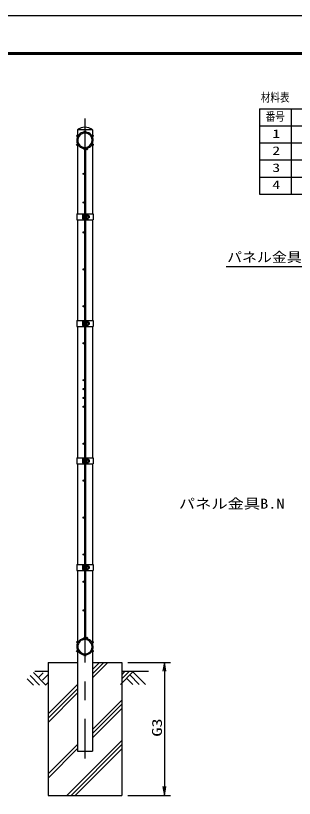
# Model space of a CAD drawing. Units: millimetres, scale not verified. Extents: x -2970 to 2970, y -2100 to 2100.
# Drawn here: x 221 to 1166, y -549 to 2100 of the extents above; entities that cross this region are included whole.
import ezdxf
from ezdxf.enums import TextEntityAlignment as Align

# ---------------------------------------------------------------- set-up
doc = ezdxf.new("R2010")
doc.units = ezdxf.units.MM
doc.header["$LTSCALE"] = 10
doc.linetypes.add('USER2', pattern=[50.8, 31.75, -6.35, 6.35, -6.35])
for name, color, linetype, lineweight in [('0-0_1', 7, 'Continuous', 25), ('0-1_0', 7, 'Continuous', 25), ('0-2_2', 7, 'Continuous', 25), ('0-4_EXTCNT-L', 1, 'Continuous', 25)]:
    doc.layers.add(name, color=color, linetype=linetype, lineweight=lineweight)
doc.styles.add('ＭＳ ゴシック', font='')
doc.styles.get('ＭＳ ゴシック').set_extended_font_data('MS Gothic')

# ---------------------------------------------------------------- blocks, each defined once
blk = doc.blocks.new('DARROWS')
at = {"layer": '0-1_0', "color": 2}
blk.add_line((0, 0), (-9.991, 0), dxfattribs=at)
blk.add_lwpolyline([(-10, -1.667), (0, 0), (-10, 1.667)], dxfattribs=at)

msp = doc.modelspace()

# ---------------------------------------------------------------- linework, layer by layer
at = {"layer": '0-0_1', "color": 4, "linetype": 'USER2'}
msp.add_line((456.01, 1751.78), (456.01, -414.73), dxfattribs=at)
at = {"layer": '0-0_1'}
for p, q in [((481.41, 1713.77), (430.61, 1713.77)), ((430.61, 1713.77), (430.61, 1429.77)), ((481.41, 1713.77), (481.41, 1429.77)), ((454.21, 1645.98), (454.21, -3.44)), ((456.57, 1653.88), (456.66, 1650.28)), ((457.81, 1645.98), (457.81, -3.44)), ((428.31, 1429.77), (428.31, 1408.77)), ((483.71, 1429.77), (483.71, 1408.77)), ((428.31, 1068.77), (428.31, 1047.77)), ((483.71, 1068.77), (483.71, 1047.77)), ((430.61, 1047.77), (430.61, 603.77)), ((481.41, 1047.77), (481.41, 603.77)), ((428.31, 603.77), (428.31, 582.77)), ((483.71, 603.77), (483.71, 582.77)), ((428.31, 242.77), (428.31, 221.77)), ((483.71, 242.77), (483.71, 221.77)), ((430.61, 221.77), (430.61, -389.23)), ((481.41, 221.77), (481.41, -389.23)), ((456.57, -11.34), (456.66, -7.74)), ((331.01, -89.23), (331.01, -539.23)), ((331.01, -89.23), (430.61, -89.23)), ((481.41, -89.23), (581.01, -89.23)), ((581.01, -89.23), (581.01, -539.23)), ((286.66, -119.23), (331.01, -119.23)), ((581.01, -119.23), (671.4, -119.23)), ((430.61, -389.23), (481.41, -389.23)), ((331.01, -539.23), (581.01, -539.23))]:
    msp.add_line(p, q, dxfattribs=at)
at = {"layer": '0-0_1', "color": 4}
for p, q in [((505.44, -89.23), (481.41, -113.27)), ((519.59, -89.23), (481.41, -127.41)), ((533.73, -89.23), (481.41, -141.55)), ((281.31, -123.15), (323.77, -165.61)), ((314.66, -124.26), (298.54, -140.39)), ((331.01, -129.61), (311.89, -148.73)), ((618.81, -121.07), (576.36, -163.51)), ((590.53, -121.07), (581.01, -130.58)), ((604.67, -121.07), (581.01, -144.73)), ((607.72, -131.66), (639.57, -163.51)), ((618.33, -121.06), (660.79, -163.51)), ((260.1, -144.36), (281.34, -165.61)), ((270.7, -133.76), (302.55, -165.61)), ((331.01, -156.85), (323.01, -164.85)), ((597.12, -142.27), (618.36, -163.51)), ((429.62, -165.06), (331.01, -263.67)), ((429.62, -179.2), (331.01, -277.81)), ((429.62, -193.34), (331.01, -291.95)), ((581.01, -216.38), (481.41, -315.98)), ((581.01, -230.52), (481.41, -330.12)), ((581.01, -244.66), (481.41, -344.26)), ((430.61, -366.78), (331.01, -466.38)), ((581.01, -353.37), (395.15, -539.23)), ((581.01, -367.51), (409.29, -539.23)), ((430.61, -380.92), (331.01, -480.52)), ((581.01, -381.66), (423.44, -539.23))]:
    msp.add_line(p, q, dxfattribs=at)
at = {"layer": '0-0_1'}
for centre in [(429.81, 1693.4), (456.01, 1708.52), (482.2, 1693.39), (429.81, 1663.15), (462.07, 1648.63), (482.2, 1663.15), (451.96, 1564.77), (451.96, 1467.77), (451.96, 1366.27), (451.96, 1241.27), (451.96, 1116.27), (451.96, 991.27), (451.96, 866.27), (451.96, 836.27), (451.96, 806.27), (451.96, 776.27), (451.96, 651.27), (451.96, 526.27), (451.96, 526.27), (451.96, 401.27), (451.96, 276.27), (451.96, 183.77), (451.96, 86.77), (429.81, -20.61), (462.07, -6.09), (482.21, -20.61), (429.81, -50.86), (482.21, -50.86), (456.01, -65.98)]:
    msp.add_circle(centre, 2.25, dxfattribs=at)
for centre, radius, start, end in [((456.01, 1681.23), 41.28, 52.02779, 127.97954), ((456.01, 1678.27), 28, 271.32651, 258.1084), ((456.01, 1678.27), 24.4, 271.32654, 258.10864), ((449.21, 1645.98), 5, 0, 78.10856), ((449.21, 1645.98), 8.6, 0, 78.10856), ((456.01, -35.73), 28, 101.89149, 88.6734), ((456.01, -35.73), 24.4, 101.89136, 88.67346), ((449.21, -3.44), 5, 281.89117, 0), ((449.21, -3.44), 8.6, 281.8919, 0.00046)]:
    msp.add_arc(centre, radius, start, end, dxfattribs=at)
at = {"layer": '0-1_0'}
for p, q in [((1047.62, 1784.75), (2599.42, 1784.75)), ((1047.62, 1784.75), (1047.62, 1496.27)), ((1154.18, 1784.75), (1154.18, 1496.27)), ((1047.62, 1727.06), (2599.42, 1727.06)), ((1047.62, 1669.36), (2599.42, 1669.36)), ((1047.62, 1611.66), (2599.42, 1611.66)), ((1047.62, 1553.97), (2599.42, 1553.97)), ((1047.62, 1496.27), (2599.42, 1496.27)), ((428.31, 1429.77), (454.21, 1429.77)), ((428.31, 1408.77), (454.21, 1408.77)), ((430.61, 1408.77), (430.61, 1068.77)), ((447.72, 1424.28), (447.72, 1414.26)), ((450.91, 1411.28), (450.91, 1427.26)), ((451.91, 1429.77), (451.91, 1408.77)), ((457.81, 1429.77), (483.71, 1429.77)), ((457.81, 1408.77), (483.71, 1408.77)), ((460.51, 1429.77), (460.51, 1408.77)), ((460.57, 1426.81), (460.57, 1410.81)), ((481.41, 1408.77), (481.41, 1068.77)), ((428.31, 1068.77), (454.21, 1068.77)), ((447.72, 1063.28), (447.72, 1053.26)), ((450.91, 1050.28), (450.91, 1066.26)), ((451.91, 1068.77), (451.91, 1047.77)), ((457.81, 1068.77), (483.71, 1068.77)), ((460.51, 1068.77), (460.51, 1047.77)), ((460.57, 1065.81), (460.57, 1049.81)), ((428.31, 1047.77), (454.21, 1047.77)), ((457.81, 1047.77), (483.71, 1047.77)), ((428.31, 603.77), (454.21, 603.77)), ((447.72, 598.28), (447.72, 588.26)), ((450.91, 585.28), (450.91, 601.26)), ((451.91, 603.77), (451.91, 582.77)), ((457.81, 603.77), (483.71, 603.77)), ((460.51, 603.77), (460.51, 582.77)), ((460.57, 600.81), (460.57, 584.81)), ((428.31, 582.77), (454.21, 582.77)), ((430.61, 582.77), (430.61, 242.77)), ((457.81, 582.77), (483.71, 582.77)), ((481.41, 582.77), (481.41, 242.77)), ((428.31, 242.77), (454.21, 242.77)), ((450.91, 224.28), (450.91, 240.26)), ((451.91, 242.77), (451.91, 221.77)), ((457.81, 242.77), (483.71, 242.77)), ((460.51, 242.77), (460.51, 221.77)), ((460.57, 239.81), (460.57, 223.81)), ((428.31, 221.77), (454.21, 221.77)), ((447.72, 237.28), (447.72, 227.26)), ((457.81, 221.77), (483.71, 221.77))]:
    msp.add_line(p, q, dxfattribs=at)
at = {"layer": '0-1_0', "color": 3}
msp.add_lwpolyline([(-2969.77, 2100.16), (2970.23, 2100.16), (2970.23, -2099.84), (-2969.77, -2099.84)], close=True, dxfattribs=at)
at = {"layer": '0-1_0'}
for points in [[(-2769.77, 1975.16), (2770.23, 1975.16), (2770.23, -1974.84), (-2769.77, -1974.84)], [(-2768.52, 1973.91), (2768.98, 1973.91), (2768.98, -1973.59), (-2768.52, -1973.59)], [(-2767.27, 1972.66), (2767.73, 1972.66), (2767.73, -1972.34), (-2767.27, -1972.34)], [(-2766.02, 1971.41), (2766.48, 1971.41), (2766.48, -1971.09), (-2766.02, -1971.09)], [(-2764.77, 1970.16), (2765.23, 1970.16), (2765.23, -1969.84), (-2764.77, -1969.84)]]:
    msp.add_lwpolyline(points, close=True, dxfattribs=at)
for centre, start, end in [((450.71, 1424.28), 86.19696, 180), ((450.71, 1414.26), 180, 273.80304), ((450.71, 1063.28), 86.19696, 180), ((450.71, 1053.26), 180, 273.80304), ((450.71, 598.28), 86.19696, 180), ((450.71, 588.26), 180, 273.80304), ((450.71, 237.28), 86.19696, 180), ((450.71, 227.26), 180, 273.80304)]:
    msp.add_arc(centre, 2.99, start, end, dxfattribs=at)
at = {"layer": '0-2_2'}
for p, q in [((451.91, 1422.59), (450.91, 1422.59)), ((451.91, 1415.29), (450.91, 1415.29)), ((457.81, 1422.59), (454.21, 1422.59)), ((457.81, 1415.29), (454.21, 1415.29)), ((460.57, 1426.81), (466.35, 1426.81)), ((460.57, 1422.81), (466.35, 1422.81)), ((460.57, 1414.81), (466.35, 1414.81)), ((460.57, 1410.81), (466.35, 1410.81)), ((466.97, 1425.74), (466.35, 1426.81)), ((466.97, 1411.88), (466.35, 1410.81)), ((466.97, 1411.88), (466.97, 1425.74)), ((469.92, 1422.59), (466.97, 1422.59)), ((469.92, 1415.29), (466.97, 1415.29)), ((469.92, 1422.59), (469.92, 1415.29)), ((470.65, 1421.86), (469.92, 1422.59)), ((470.65, 1416.02), (469.92, 1415.29)), ((470.65, 1421.86), (470.65, 1416.02)), ((451.91, 1061.59), (450.91, 1061.59)), ((457.81, 1061.59), (454.21, 1061.59)), ((460.57, 1065.81), (466.35, 1065.81)), ((460.57, 1061.81), (466.35, 1061.81)), ((466.97, 1064.74), (466.35, 1065.81)), ((466.97, 1050.88), (466.97, 1064.74)), ((469.92, 1061.59), (466.97, 1061.59)), ((469.92, 1061.59), (469.92, 1054.29)), ((470.66, 1060.86), (469.92, 1061.59)), ((470.66, 1060.86), (470.66, 1055.02)), ((451.91, 1054.29), (450.91, 1054.29)), ((457.81, 1054.29), (454.21, 1054.29)), ((460.57, 1053.81), (466.35, 1053.81)), ((460.57, 1049.81), (466.35, 1049.81)), ((466.97, 1050.88), (466.35, 1049.81)), ((469.92, 1054.29), (466.97, 1054.29)), ((470.66, 1055.02), (469.92, 1054.29)), ((451.91, 596.59), (450.91, 596.59)), ((451.91, 589.29), (450.91, 589.29)), ((457.81, 596.59), (454.21, 596.59)), ((457.81, 589.29), (454.21, 589.29)), ((460.57, 600.81), (466.35, 600.81)), ((460.57, 596.81), (466.35, 596.81)), ((460.57, 588.81), (466.35, 588.81)), ((460.57, 584.81), (466.35, 584.81)), ((466.97, 599.74), (466.35, 600.81)), ((466.97, 585.88), (466.35, 584.81)), ((466.97, 585.88), (466.97, 599.74)), ((469.92, 596.59), (466.97, 596.59)), ((469.92, 589.29), (466.97, 589.29)), ((469.92, 596.59), (469.92, 589.29)), ((470.66, 595.86), (469.92, 596.59)), ((470.66, 590.02), (469.92, 589.29)), ((470.66, 595.86), (470.66, 590.02)), ((460.57, 239.81), (466.35, 239.81)), ((466.97, 238.74), (466.35, 239.81)), ((466.97, 224.88), (466.97, 238.74)), ((451.91, 235.59), (450.91, 235.59)), ((451.91, 228.29), (450.91, 228.29)), ((457.81, 235.59), (454.21, 235.59)), ((457.81, 228.29), (454.21, 228.29)), ((460.57, 235.81), (466.35, 235.81)), ((460.57, 227.81), (466.35, 227.81)), ((460.57, 223.81), (466.35, 223.81)), ((466.97, 224.88), (466.35, 223.81)), ((469.92, 235.59), (466.97, 235.59)), ((469.92, 228.29), (466.97, 228.29)), ((469.92, 235.59), (469.92, 228.29)), ((470.66, 234.86), (469.92, 235.59)), ((470.66, 229.02), (469.92, 228.29)), ((470.66, 234.86), (470.66, 229.02))]:
    msp.add_line(p, q, dxfattribs=at)
at = {"layer": '0-2_2', "color": 4}
for p, q in [((451.91, 1421.86), (450.91, 1421.86)), ((451.91, 1416.02), (450.91, 1416.02)), ((457.81, 1421.86), (454.21, 1421.86)), ((457.81, 1416.02), (454.21, 1416.02)), ((470.65, 1421.86), (466.97, 1421.86)), ((470.65, 1416.02), (466.97, 1416.02)), ((451.91, 1060.86), (450.91, 1060.86)), ((457.81, 1060.86), (454.21, 1060.86)), ((470.66, 1060.86), (466.97, 1060.86)), ((451.91, 1055.02), (450.91, 1055.02)), ((457.81, 1055.02), (454.21, 1055.02)), ((470.66, 1055.02), (466.97, 1055.02)), ((451.91, 595.86), (450.91, 595.86)), ((451.91, 590.02), (450.91, 590.02)), ((457.81, 595.86), (454.21, 595.86)), ((457.81, 590.02), (454.21, 590.02)), ((470.66, 595.86), (466.97, 595.86)), ((470.66, 590.02), (466.97, 590.02)), ((451.91, 234.86), (450.91, 234.86)), ((451.91, 229.02), (450.91, 229.02)), ((457.81, 234.86), (454.21, 234.86)), ((457.81, 229.02), (454.21, 229.02)), ((470.66, 234.86), (466.97, 234.86)), ((470.66, 229.02), (466.97, 229.02))]:
    msp.add_line(p, q, dxfattribs=at)
at = {"layer": '0-2_2'}
for centre, radius, start, end in [((459.74, 1425.74), 7.23, 336.12555, 0.00105), ((453.75, 1418.82), 13.22, 342.36171, 17.59159), ((459.74, 1411.88), 7.23, 0, 23.89262), ((459.74, 1064.74), 7.23, 336.12555, 0.00105), ((453.75, 1057.82), 13.22, 342.36171, 17.59159), ((459.74, 1050.88), 7.23, 0, 23.89262), ((459.74, 599.74), 7.23, 336.12555, 0.00105), ((453.75, 592.82), 13.22, 342.36171, 17.59159), ((459.74, 585.88), 7.23, 0, 23.89262), ((459.74, 238.74), 7.23, 336.12555, 0.00105), ((453.75, 231.82), 13.22, 342.36171, 17.59159), ((459.74, 224.88), 7.23, 0, 23.89262)]:
    msp.add_arc(centre, radius, start, end, dxfattribs=at)
at = {"layer": '0-4_EXTCNT-L'}
for p, q in [((601.01, -89.23), (745.49, -89.23)), ((601.01, -539.23), (745.49, -539.23))]:
    msp.add_line(p, q, dxfattribs=at)
at = {"layer": '0-4_EXTCNT-L', "color": 2}
msp.add_line((725.49, -119.23), (725.49, -509.23), dxfattribs=at)
at = {"layer": '0-4_EXTCNT-L', "color": 4}
msp.add_lwpolyline([(934.42, 1250.69), (1445.1, 1250.69), (1462.69, 1188.74)], dxfattribs=at)

# ---------------------------------------------------------------- block references
at = {"layer": '0-4_EXTCNT-L', "xscale": 3, "yscale": 3}
for p, rotation in [((725.49, -89.23), 90), ((725.49, -539.23), 270)]:
    msp.add_blockref('DARROWS', p, dxfattribs=dict(at, rotation=rotation))

# ---------------------------------------------------------------- texts
at = {"layer": '0-0_1', "style": 'ＭＳ ゴシック'}
for s, width, p in [('材料表', 0.8, (1052.07, 1800.2)), ('番号', 0.8, (1068.37, 1735.4)), ('1', 1.35, (1090.98, 1677.7)), ('2', 1.35, (1090.98, 1620)), ('3', 1.35, (1090.98, 1562.3)), ('4', 1.35, (1090.98, 1504.61))]:
    msp.add_text(s, height=28.89, dxfattribs=dict(at, width=width)).set_placement(p, align=Align.BOTTOM_LEFT)
at = {"layer": '0-4_EXTCNT-L', "color": 4, "style": 'ＭＳ ゴシック'}
for s, width, p in [('パネル金具\u3000P22×62C', 1.1, (937.83, 1255.71)), ('パネル金具B.N\u3000P22×62C×E8×75C', 1.2, (774.17, 421.29))]:
    msp.add_text(s, height=33.67, dxfattribs=dict(at, width=width)).set_placement(p, align=Align.BOTTOM_LEFT)
at = {"layer": '0-4_EXTCNT-L', "color": 3, "style": 'ＭＳ ゴシック', "width": 1.35}
msp.add_text('G3', height=33.65, rotation=90, dxfattribs=at).set_placement((726.96, -340.48), align=Align.BOTTOM_LEFT)

doc.saveas('drawing.dxf')
